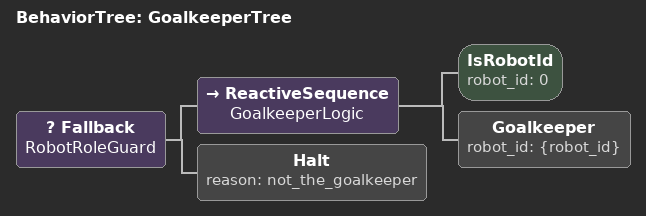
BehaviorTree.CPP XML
<root main_tree_to_execute="GoalkeeperTree" BTCPP_format="4">
   <BehaviorTree ID="GoalkeeperTree">
       <Fallback name="RobotRoleGuard">
           <!-- APENAS o Robô 0 executa a lógica de goleiro -->
           <ReactiveSequence name="GoalkeeperLogic">
               <IsRobotId robot_id="0" />
               <Goalkeeper robot_id="{robot_id}" />
           </ReactiveSequence>

           <!-- Outros robôs (1 e 2) ficam parados quando esta árvore é a principal -->
           <Halt reason="not_the_goalkeeper" />
       </Fallback>
   </BehaviorTree>
</root>
